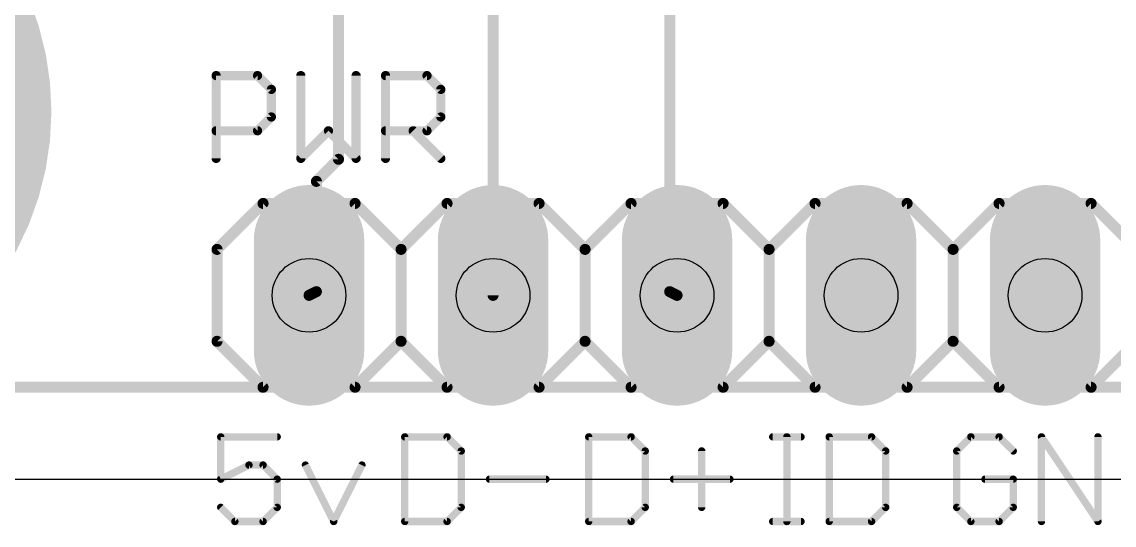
# Model space of a CAD drawing. Extents: x 0 to 45.5, y -0.6 to 38.1.
# Drawn here: x 8.74 to 23.81, y -0.64 to 6.32 of the extents above; entities that cross this region are included whole.
import ezdxf

# ---------------------------------------------------------------- set-up
doc = ezdxf.new("R2010")
doc.units = 0
for name, color, linetype in [('1', 22, 'CONTINUOUS'), ('16', 175, 'CONTINUOUS'), ('17', 82, 'CONTINUOUS'), ('20', 7, 'CONTINUOUS'), ('21', 253, 'CONTINUOUS'), ('23', 7, 'CONTINUOUS'), ('25', 253, 'CONTINUOUS'), ('27', 253, 'CONTINUOUS'), ('39', 22, 'CONTINUOUS'), ('40', 175, 'CONTINUOUS'), ('41', 22, 'CONTINUOUS'), ('42', 175, 'CONTINUOUS'), ('44', 253, 'CONTINUOUS'), ('51', 253, 'CONTINUOUS')]:
    doc.layers.add(name, color=color, linetype=linetype)

# ---------------------------------------------------------------- blocks, each defined once
blk = doc.blocks.new('RECT')
blk.add_solid([(-0.5, -0.5), (0.5, -0.5), (-0.5, 0.5), (0.5, 0.5)])
blk = doc.blocks.new('LONGP100')
at = {"const_width": 1}
blk.add_lwpolyline([(-0.5, 0), (0.5, 0)], dxfattribs=at)
at = {"const_width": 0.5}
for points in [[(-0.5, 0.25, 1), (-0.5, -0.25)], [(0.5, -0.25, 1), (0.5, 0.25)]]:
    blk.add_lwpolyline(points, format="xyb", dxfattribs=at)

msp = doc.modelspace()

# ---------------------------------------------------------------- linework, layer by layer
at = {"layer": '1', "const_width": 0.1524}
for points in [[(17.6784, 2.5908), (17.6784, 6.7056)], [(15.24, 2.54), (15.24, 6.5532)], [(17.6784, 2.5908), (17.78, 2.54)]]:
    msp.add_lwpolyline(points, dxfattribs=at)
at = {"layer": '1', "const_width": 0.0762}
for points in [[(15.2019, 2.54, 1), (15.2781, 2.54)], [(17.6954, 2.6249, 1), (17.6614, 2.5567)], [(17.6403, 2.5908, 1), (17.7165, 2.5908)], [(17.763, 2.5059, 1), (17.797, 2.5741)]]:
    msp.add_lwpolyline(points, format="xyb", dxfattribs=at)
at = {"layer": '16', "const_width": 0.1524}
for points in [[(13.1064, 15.0876), (13.1064, 4.4196)], [(13.1064, 4.4196), (12.8016, 4.1148)], [(12.8016, 4.1148), (12.8016, 2.5908)], [(12.8016, 2.5908), (12.7, 2.54)], [(36.83, 1.27), (6.35, 1.27)]]:
    msp.add_lwpolyline(points, dxfattribs=at)
at = {"layer": '16', "const_width": 0.0762}
for points in [[(13.0683, 4.4196, 1), (13.1445, 4.4196)], [(13.1333, 4.3927, 1), (13.0795, 4.4465)], [(12.8397, 4.1148, 1), (12.7635, 4.1148)], [(12.7747, 4.1417, 1), (12.8285, 4.0879)], [(12.683, 2.5741, 1), (12.717, 2.5059)], [(12.7635, 2.5908, 1), (12.8397, 2.5908)], [(12.8186, 2.5567, 1), (12.7846, 2.6249)]]:
    msp.add_lwpolyline(points, format="xyb", dxfattribs=at)
at = {"layer": '20'}
msp.add_line((4.336, 0), (41.6348, 0), dxfattribs=at)
at = {"layer": '21', "const_width": 0.1524}
for points in [[(12.065, 3.81), (11.43, 3.175)], [(12.065, 3.81), (13.335, 3.81)], [(13.335, 3.81), (13.97, 3.175)], [(13.97, 3.175), (14.605, 3.81)], [(14.605, 3.81), (15.875, 3.81)], [(15.875, 3.81), (16.51, 3.175)], [(16.51, 3.175), (17.145, 3.81)], [(17.145, 3.81), (18.415, 3.81)], [(18.415, 3.81), (19.05, 3.175)], [(19.685, 3.81), (19.05, 3.175)], [(19.685, 3.81), (20.955, 3.81)], [(20.955, 3.81), (21.59, 3.175)], [(22.225, 3.81), (21.59, 3.175)], [(22.225, 3.81), (23.495, 3.81)], [(23.495, 3.81), (24.13, 3.175)], [(11.43, 3.175), (11.43, 1.905)], [(13.97, 3.175), (13.97, 1.905)], [(16.51, 3.175), (16.51, 1.905)], [(19.05, 3.175), (19.05, 1.905)], [(21.59, 3.175), (21.59, 1.905)], [(11.43, 1.905), (12.065, 1.27)], [(13.97, 1.905), (13.335, 1.27)], [(14.605, 1.27), (13.97, 1.905)], [(16.51, 1.905), (15.875, 1.27)], [(17.145, 1.27), (16.51, 1.905)], [(19.05, 1.905), (18.415, 1.27)], [(19.05, 1.905), (19.685, 1.27)], [(21.59, 1.905), (20.955, 1.27)], [(21.59, 1.905), (22.225, 1.27)], [(24.13, 1.905), (23.495, 1.27)], [(13.335, 1.27), (12.065, 1.27)], [(15.875, 1.27), (14.605, 1.27)], [(18.415, 1.27), (17.145, 1.27)], [(20.955, 1.27), (19.685, 1.27)], [(23.495, 1.27), (22.225, 1.27)]]:
    msp.add_lwpolyline(points, dxfattribs=at)
at = {"layer": '21', "const_width": 0.0762}
for points in [[(12.065, 3.8481, 1), (12.065, 3.7719)], [(12.0919, 3.7831, 1), (12.0381, 3.8369)], [(13.3619, 3.8369, 1), (13.3081, 3.7831)], [(13.335, 3.7719, 1), (13.335, 3.8481)], [(14.605, 3.8481, 1), (14.605, 3.7719)], [(14.6319, 3.7831, 1), (14.5781, 3.8369)], [(15.9019, 3.8369, 1), (15.8481, 3.7831)], [(15.875, 3.7719, 1), (15.875, 3.8481)], [(17.145, 3.8481, 1), (17.145, 3.7719)], [(17.1719, 3.7831, 1), (17.1181, 3.8369)], [(18.4419, 3.8369, 1), (18.3881, 3.7831)], [(18.415, 3.7719, 1), (18.415, 3.8481)], [(19.685, 3.8481, 1), (19.685, 3.7719)], [(19.7119, 3.7831, 1), (19.6581, 3.8369)], [(20.9819, 3.8369, 1), (20.9281, 3.7831)], [(20.955, 3.7719, 1), (20.955, 3.8481)], [(22.225, 3.8481, 1), (22.225, 3.7719)], [(22.2519, 3.7831, 1), (22.1981, 3.8369)], [(23.5219, 3.8369, 1), (23.4681, 3.7831)], [(23.495, 3.7719, 1), (23.495, 3.8481)], [(11.4681, 3.175, 1), (11.3919, 3.175)], [(11.4031, 3.2019, 1), (11.4569, 3.1481)], [(14.0081, 3.175, 1), (13.9319, 3.175)], [(13.9431, 3.2019, 1), (13.9969, 3.1481)], [(13.9431, 3.1481, 1), (13.9969, 3.2019)], [(16.5481, 3.175, 1), (16.4719, 3.175)], [(16.4831, 3.2019, 1), (16.5369, 3.1481)], [(16.4831, 3.1481, 1), (16.5369, 3.2019)], [(19.0881, 3.175, 1), (19.0119, 3.175)], [(19.0231, 3.2019, 1), (19.0769, 3.1481)], [(19.0231, 3.1481, 1), (19.0769, 3.2019)], [(21.6281, 3.175, 1), (21.5519, 3.175)], [(21.5631, 3.2019, 1), (21.6169, 3.1481)], [(21.5631, 3.1481, 1), (21.6169, 3.2019)], [(11.4569, 1.9319, 1), (11.4031, 1.8781)], [(13.9969, 1.9319, 1), (13.9431, 1.8781)], [(13.9969, 1.8781, 1), (13.9431, 1.9319)], [(16.5369, 1.9319, 1), (16.4831, 1.8781)], [(16.5369, 1.8781, 1), (16.4831, 1.9319)], [(19.0769, 1.9319, 1), (19.0231, 1.8781)], [(19.0769, 1.8781, 1), (19.0231, 1.9319)], [(21.6169, 1.9319, 1), (21.5631, 1.8781)], [(21.6169, 1.8781, 1), (21.5631, 1.9319)], [(11.3919, 1.905, 1), (11.4681, 1.905)], [(13.9319, 1.905, 1), (14.0081, 1.905)], [(16.4719, 1.905, 1), (16.5481, 1.905)], [(19.0119, 1.905, 1), (19.0881, 1.905)], [(21.5519, 1.905, 1), (21.6281, 1.905)], [(12.065, 1.3081, 1), (12.065, 1.2319)], [(12.0381, 1.2431, 1), (12.0919, 1.2969)], [(13.3081, 1.2969, 1), (13.3619, 1.2431)], [(13.335, 1.2319, 1), (13.335, 1.3081)], [(14.605, 1.3081, 1), (14.605, 1.2319)], [(14.5781, 1.2431, 1), (14.6319, 1.2969)], [(15.8481, 1.2969, 1), (15.9019, 1.2431)], [(15.875, 1.2319, 1), (15.875, 1.3081)], [(17.145, 1.3081, 1), (17.145, 1.2319)], [(17.1181, 1.2431, 1), (17.1719, 1.2969)], [(18.3881, 1.2969, 1), (18.4419, 1.2431)], [(18.415, 1.2319, 1), (18.415, 1.3081)], [(19.685, 1.3081, 1), (19.685, 1.2319)], [(19.6581, 1.2431, 1), (19.7119, 1.2969)], [(20.9281, 1.2969, 1), (20.9819, 1.2431)], [(20.955, 1.2319, 1), (20.955, 1.3081)], [(22.225, 1.3081, 1), (22.225, 1.2319)], [(22.1981, 1.2431, 1), (22.2519, 1.2969)], [(23.4681, 1.2969, 1), (23.5219, 1.2431)], [(23.495, 1.2319, 1), (23.495, 1.3081)]]:
    msp.add_lwpolyline(points, format="xyb", dxfattribs=at)
at = {"layer": '23'}
msp.add_point((17.78, 2.54), dxfattribs=at)
at = {"layer": '25'}
for points, const_width in [([(11.4173, 4.4323), (11.4173, 5.5763)], 0.127), ([(11.4173, 5.5763), (11.9893, 5.5763)], 0.127), ([(11.9893, 5.5763), (12.1799, 5.3856)], 0.127), ([(12.5867, 5.5763), (12.5867, 4.4323)], 0.127), ([(13.3493, 4.4323), (13.3493, 5.5763)], 0.127), ([(13.7561, 4.4323), (13.7561, 5.5763)], 0.127), ([(13.7561, 5.5763), (14.3281, 5.5763)], 0.127), ([(14.3281, 5.5763), (14.5187, 5.3856)], 0.127), ([(12.1799, 5.3856), (12.1799, 5.0043)], 0.127), ([(14.5187, 5.3856), (14.5187, 5.0043)], 0.127), ([(12.1799, 5.0043), (11.9893, 4.8136)], 0.127), ([(14.5187, 5.0043), (14.3281, 4.8136)], 0.127), ([(11.9893, 4.8136), (11.4173, 4.8136)], 0.127), ([(12.5867, 4.4323), (12.968, 4.8136)], 0.127), ([(12.968, 4.8136), (13.3493, 4.4323)], 0.127), ([(14.3281, 4.8136), (13.7561, 4.8136)], 0.127), ([(14.1374, 4.8136), (14.5187, 4.4323)], 0.127), ([(14.0208, 0.5852), (14.0208, -0.5842)], 0.1016), ([(14.6055, 0.5852), (14.0208, 0.5852)], 0.1016), ([(14.8004, 0.3903), (14.6055, 0.5852)], 0.1016), ([(16.5608, 0.5852), (16.5608, -0.5842)], 0.1016), ([(17.1455, 0.5852), (16.5608, 0.5852)], 0.1016), ([(17.3404, 0.3903), (17.1455, 0.5852)], 0.1016), ([(19.1008, 0.5852), (19.4906, 0.5852)], 0.1016), ([(19.2957, -0.5842), (19.2957, 0.5852)], 0.1016), ([(19.8804, 0.5852), (19.8804, -0.5842)], 0.1016), ([(20.4651, 0.5852), (19.8804, 0.5852)], 0.1016), ([(20.66, 0.3903), (20.4651, 0.5852)], 0.1016), ([(21.8357, 0.5852), (21.6408, 0.3903)], 0.1016), ([(22.2255, 0.5852), (21.8357, 0.5852)], 0.1016), ([(22.4204, 0.3903), (22.2255, 0.5852)], 0.1016), ([(22.8102, -0.5842), (22.8102, 0.5852)], 0.1016), ([(22.8102, 0.5852), (23.5898, -0.5842)], 0.1016), ([(23.5898, -0.5842), (23.5898, 0.5852)], 0.1016), ([(14.8004, -0.3893), (14.8004, 0.3903)], 0.1016), ([(17.3404, -0.3893), (17.3404, 0.3903)], 0.1016), ([(18.12, 0.3903), (18.12, -0.3893)], 0.1016), ([(20.66, -0.3893), (20.66, 0.3903)], 0.1016), ([(21.6408, 0.3903), (21.6408, -0.3893)], 0.1016), ([(15.1902, 0.0005), (15.9698, 0.0005)], 0.1016), ([(17.7302, 0.0005), (18.5098, 0.0005)], 0.1016), ([(22.4204, 0.0005), (22.0306, 0.0005)], 0.1016), ([(22.4204, -0.3893), (22.4204, 0.0005)], 0.1016), ([(14.6055, -0.5842), (14.8004, -0.3893)], 0.1016), ([(17.1455, -0.5842), (17.3404, -0.3893)], 0.1016), ([(20.4651, -0.5842), (20.66, -0.3893)], 0.1016), ([(21.6408, -0.3893), (21.8357, -0.5842)], 0.1016), ([(22.2255, -0.5842), (22.4204, -0.3893)], 0.1016), ([(14.0208, -0.5842), (14.6055, -0.5842)], 0.1016), ([(16.5608, -0.5842), (17.1455, -0.5842)], 0.1016), ([(19.1008, -0.5842), (19.4906, -0.5842)], 0.1016), ([(19.8804, -0.5842), (20.4651, -0.5842)], 0.1016), ([(21.8357, -0.5842), (22.2255, -0.5842)], 0.1016)]:
    msp.add_lwpolyline(points, dxfattribs=dict(at, const_width=const_width))
for points, const_width in [([(11.4491, 5.5763, 1), (11.3856, 5.5763)], 0.0635), ([(11.4173, 5.608, 1), (11.4173, 5.5445)], 0.0635), ([(12.0117, 5.5987, 1), (11.9668, 5.5538)], 0.0635), ([(11.9893, 5.5445, 1), (11.9893, 5.608)], 0.0635), ([(12.6184, 5.5763, 1), (12.5549, 5.5763)], 0.0635), ([(13.3811, 5.5763, 1), (13.3176, 5.5763)], 0.0635), ([(13.7878, 5.5763, 1), (13.7243, 5.5763)], 0.0635), ([(13.7561, 5.608, 1), (13.7561, 5.5445)], 0.0635), ([(14.3505, 5.5987, 1), (14.3056, 5.5538)], 0.0635), ([(14.3281, 5.5445, 1), (14.3281, 5.608)], 0.0635), ([(12.2117, 5.3856, 1), (12.1482, 5.3856)], 0.0635), ([(12.1575, 5.3632, 1), (12.2024, 5.4081)], 0.0635), ([(14.5505, 5.3856, 1), (14.487, 5.3856)], 0.0635), ([(14.4963, 5.3632, 1), (14.5412, 5.4081)], 0.0635), ([(12.1482, 5.0043, 1), (12.2117, 5.0043)], 0.0635), ([(12.2024, 4.9818, 1), (12.1575, 5.0267)], 0.0635), ([(14.487, 5.0043, 1), (14.5505, 5.0043)], 0.0635), ([(14.5412, 4.9818, 1), (14.4963, 5.0267)], 0.0635), ([(11.4173, 4.8454, 1), (11.4173, 4.7819)], 0.0635), ([(11.9668, 4.8361, 1), (12.0117, 4.7912)], 0.0635), ([(11.9893, 4.7819, 1), (11.9893, 4.8454)], 0.0635), ([(12.9905, 4.8361, 1), (12.9456, 4.7912)], 0.0635), ([(12.9905, 4.7912, 1), (12.9456, 4.8361)], 0.0635), ([(13.7561, 4.8454, 1), (13.7561, 4.7819)], 0.0635), ([(14.1599, 4.8361, 1), (14.115, 4.7912)], 0.0635), ([(14.3056, 4.8361, 1), (14.3505, 4.7912)], 0.0635), ([(14.3281, 4.7819, 1), (14.3281, 4.8454)], 0.0635), ([(11.3856, 4.4323, 1), (11.4491, 4.4323)], 0.0635), ([(12.5642, 4.4548, 1), (12.6091, 4.4098)], 0.0635), ([(12.5549, 4.4323, 1), (12.6184, 4.4323)], 0.0635), ([(13.3176, 4.4323, 1), (13.3811, 4.4323)], 0.0635), ([(13.3269, 4.4098, 1), (13.3718, 4.4548)], 0.0635), ([(13.7243, 4.4323, 1), (13.7878, 4.4323)], 0.0635), ([(14.4963, 4.4098, 1), (14.5412, 4.4548)], 0.0635), ([(14.0462, 0.5852, 1), (13.9954, 0.5852)], 0.0508), ([(14.0208, 0.6106, 1), (14.0208, 0.5598)], 0.0508), ([(14.6235, 0.6032, 1), (14.5875, 0.5672)], 0.0508), ([(14.6055, 0.5598, 1), (14.6055, 0.6106)], 0.0508), ([(16.5862, 0.5852, 1), (16.5354, 0.5852)], 0.0508), ([(16.5608, 0.6106, 1), (16.5608, 0.5598)], 0.0508), ([(17.1635, 0.6032, 1), (17.1275, 0.5672)], 0.0508), ([(17.1455, 0.5598, 1), (17.1455, 0.6106)], 0.0508), ([(19.1008, 0.6106, 1), (19.1008, 0.5598)], 0.0508), ([(19.3211, 0.5852, 1), (19.2703, 0.5852)], 0.0508), ([(19.4906, 0.5598, 1), (19.4906, 0.6106)], 0.0508), ([(19.9058, 0.5852, 1), (19.855, 0.5852)], 0.0508), ([(19.8804, 0.6106, 1), (19.8804, 0.5598)], 0.0508), ([(20.4831, 0.6032, 1), (20.4471, 0.5672)], 0.0508), ([(20.4651, 0.5598, 1), (20.4651, 0.6106)], 0.0508), ([(21.8357, 0.6106, 1), (21.8357, 0.5598)], 0.0508), ([(21.8537, 0.5672, 1), (21.8177, 0.6032)], 0.0508), ([(22.2435, 0.6032, 1), (22.2075, 0.5672)], 0.0508), ([(22.2255, 0.5598, 1), (22.2255, 0.6106)], 0.0508), ([(22.8356, 0.5852, 1), (22.7848, 0.5852)], 0.0508), ([(22.8313, 0.5993, 1), (22.7891, 0.5711)], 0.0508), ([(23.6152, 0.5852, 1), (23.5644, 0.5852)], 0.0508), ([(14.8258, 0.3903, 1), (14.775, 0.3903)], 0.0508), ([(14.7824, 0.3723, 1), (14.8184, 0.4083)], 0.0508), ([(17.3658, 0.3903, 1), (17.315, 0.3903)], 0.0508), ([(17.3224, 0.3723, 1), (17.3584, 0.4083)], 0.0508), ([(18.1454, 0.3903, 1), (18.0946, 0.3903)], 0.0508), ([(20.6854, 0.3903, 1), (20.6346, 0.3903)], 0.0508), ([(20.642, 0.3723, 1), (20.678, 0.4083)], 0.0508), ([(21.6228, 0.4083, 1), (21.6588, 0.3723)], 0.0508), ([(21.6662, 0.3903, 1), (21.6154, 0.3903)], 0.0508), ([(22.4024, 0.3723, 1), (22.4384, 0.4083)], 0.0508), ([(15.1902, 0.0259, 1), (15.1902, -0.0249)], 0.0508), ([(15.9698, -0.0249, 1), (15.9698, 0.0259)], 0.0508), ([(17.7302, 0.0259, 1), (17.7302, -0.0249)], 0.0508), ([(18.5098, -0.0249, 1), (18.5098, 0.0259)], 0.0508), ([(22.0306, 0.0259, 1), (22.0306, -0.0249)], 0.0508), ([(22.4458, 0.0005, 1), (22.395, 0.0005)], 0.0508), ([(22.4204, -0.0249, 1), (22.4204, 0.0259)], 0.0508), ([(14.775, -0.3893, 1), (14.8258, -0.3893)], 0.0508), ([(14.8184, -0.4073, 1), (14.7824, -0.3713)], 0.0508), ([(17.315, -0.3893, 1), (17.3658, -0.3893)], 0.0508), ([(17.3584, -0.4073, 1), (17.3224, -0.3713)], 0.0508), ([(18.0946, -0.3893, 1), (18.1454, -0.3893)], 0.0508), ([(20.6346, -0.3893, 1), (20.6854, -0.3893)], 0.0508), ([(20.678, -0.4073, 1), (20.642, -0.3713)], 0.0508), ([(21.6588, -0.3713, 1), (21.6228, -0.4073)], 0.0508), ([(21.6154, -0.3893, 1), (21.6662, -0.3893)], 0.0508), ([(22.395, -0.3893, 1), (22.4458, -0.3893)], 0.0508), ([(22.4384, -0.4073, 1), (22.4024, -0.3713)], 0.0508), ([(14.0208, -0.5588, 1), (14.0208, -0.6096)], 0.0508), ([(13.9954, -0.5842, 1), (14.0462, -0.5842)], 0.0508), ([(14.5875, -0.5662, 1), (14.6235, -0.6022)], 0.0508), ([(14.6055, -0.6096, 1), (14.6055, -0.5588)], 0.0508), ([(16.5608, -0.5588, 1), (16.5608, -0.6096)], 0.0508), ([(16.5354, -0.5842, 1), (16.5862, -0.5842)], 0.0508), ([(17.1275, -0.5662, 1), (17.1635, -0.6022)], 0.0508), ([(17.1455, -0.6096, 1), (17.1455, -0.5588)], 0.0508), ([(19.1008, -0.5588, 1), (19.1008, -0.6096)], 0.0508), ([(19.2703, -0.5842, 1), (19.3211, -0.5842)], 0.0508), ([(19.4906, -0.6096, 1), (19.4906, -0.5588)], 0.0508), ([(19.8804, -0.5588, 1), (19.8804, -0.6096)], 0.0508), ([(19.855, -0.5842, 1), (19.9058, -0.5842)], 0.0508), ([(20.4471, -0.5662, 1), (20.4831, -0.6022)], 0.0508), ([(20.4651, -0.6096, 1), (20.4651, -0.5588)], 0.0508), ([(21.8357, -0.5588, 1), (21.8357, -0.6096)], 0.0508), ([(21.8177, -0.6022, 1), (21.8537, -0.5662)], 0.0508), ([(22.2075, -0.5662, 1), (22.2435, -0.6022)], 0.0508), ([(22.2255, -0.6096, 1), (22.2255, -0.5588)], 0.0508), ([(22.7848, -0.5842, 1), (22.8356, -0.5842)], 0.0508), ([(23.5644, -0.5842, 1), (23.6152, -0.5842)], 0.0508), ([(23.5687, -0.5983, 1), (23.6109, -0.5701)], 0.0508)]:
    msp.add_lwpolyline(points, format="xyb", dxfattribs=dict(at, const_width=const_width))
at = {"layer": '27', "const_width": 0.1016}
for points in [[(12.2604, 0.5852), (11.4808, 0.5852)], [(11.4808, 0.5852), (11.4808, 0.0005)], [(11.4808, 0.0005), (11.8706, 0.1954)], [(11.8706, 0.1954), (12.0655, 0.1954)], [(12.0655, 0.1954), (12.2604, 0.0005)], [(12.6502, 0.1954), (13.04, -0.5842)], [(13.04, -0.5842), (13.4298, 0.1954)], [(12.2604, 0.0005), (12.2604, -0.3893)], [(11.6757, -0.5842), (11.4808, -0.3893)], [(12.2604, -0.3893), (12.0655, -0.5842)], [(12.0655, -0.5842), (11.6757, -0.5842)]]:
    msp.add_lwpolyline(points, dxfattribs=at)
at = {"layer": '27', "const_width": 0.0508}
for points in [[(11.4808, 0.6106, 1), (11.4808, 0.5598)], [(11.5062, 0.5852, 1), (11.4554, 0.5852)], [(12.2604, 0.5598, 1), (12.2604, 0.6106)], [(11.8706, 0.2208, 1), (11.8706, 0.17)], [(11.882, 0.1727, 1), (11.8592, 0.2181)], [(12.0835, 0.2134, 1), (12.0475, 0.1774)], [(12.0655, 0.17, 1), (12.0655, 0.2208)], [(12.6729, 0.2068, 1), (12.6275, 0.184)], [(13.4525, 0.184, 1), (13.4071, 0.2068)], [(11.4694, 0.0232, 1), (11.4922, -0.0222)], [(11.4554, 0.0005, 1), (11.5062, 0.0005)], [(12.2858, 0.0005, 1), (12.235, 0.0005)], [(12.2424, -0.0175, 1), (12.2784, 0.0185)], [(11.4988, -0.3713, 1), (11.4628, -0.4073)], [(12.235, -0.3893, 1), (12.2858, -0.3893)], [(12.2784, -0.4073, 1), (12.2424, -0.3713)], [(11.6757, -0.5588, 1), (11.6757, -0.6096)], [(11.6577, -0.6022, 1), (11.6937, -0.5662)], [(12.0475, -0.5662, 1), (12.0835, -0.6022)], [(12.0655, -0.6096, 1), (12.0655, -0.5588)], [(13.0173, -0.5728, 1), (13.0627, -0.5956)], [(13.0173, -0.5956, 1), (13.0627, -0.5728)]]:
    msp.add_lwpolyline(points, format="xyb", dxfattribs=at)
at = {"layer": '39', "const_width": 2.032}
msp.add_lwpolyline([(5.08, 2.032, 1), (5.08, 8.128, 1), (5.08, 2.032)], format="xyb", dxfattribs=at)
at = {"layer": '40', "const_width": 2.032}
msp.add_lwpolyline([(5.08, 2.032, 1), (5.08, 8.128, 1), (5.08, 2.032)], format="xyb", dxfattribs=at)
at = {"layer": '41', "const_width": 2.032}
msp.add_lwpolyline([(5.08, 2.032, 1), (5.08, 8.128, 1), (5.08, 2.032)], format="xyb", dxfattribs=at)
at = {"layer": '42', "const_width": 2.032}
msp.add_lwpolyline([(5.08, 2.032, 1), (5.08, 8.128, 1), (5.08, 2.032)], format="xyb", dxfattribs=at)
at = {"layer": '44'}
for centre in [(12.7, 2.54), (15.24, 2.54), (17.78, 2.54), (20.32, 2.54), (22.86, 2.54)]:
    msp.add_circle(centre, 0.508, dxfattribs=at)

# ---------------------------------------------------------------- block references
at = {"layer": '17', "xscale": 1.524, "yscale": 1.524, "rotation": 90}
for p in [(12.7, 2.54), (12.7, 2.54), (15.24, 2.54), (15.24, 2.54), (17.78, 2.54), (17.78, 2.54), (20.32, 2.54), (20.32, 2.54), (22.86, 2.54), (22.86, 2.54)]:
    msp.add_blockref('LONGP100', p, dxfattribs=at)
at = {"layer": '51', "xscale": 0.508, "yscale": 0.508}
for p in [(12.7, 2.54), (15.24, 2.54), (17.78, 2.54), (20.32, 2.54), (22.86, 2.54)]:
    msp.add_blockref('RECT', p, dxfattribs=at)

doc.saveas('drawing.dxf')
